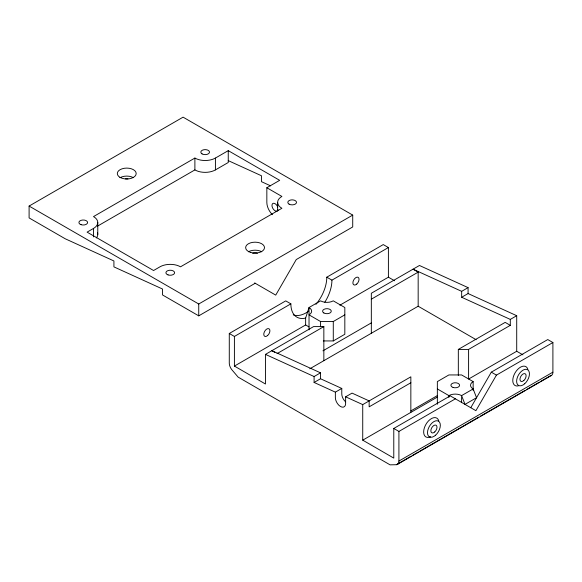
<?xml version="1.0" encoding="UTF-8"?>
<svg xmlns="http://www.w3.org/2000/svg" width="582" height="582" viewBox="0 0 582 582"><rect width="100%" height="100%" fill="white"/><g stroke="black" fill="none" stroke-linecap="round" stroke-linejoin="round"><path stroke-width="0.87" d="M305.63 318.07L305.441 318.128A29.035 16.762 -60 0 1 290.869 303.855L234.408 336.447L234.408 366.085L305.63 324.967L305.63 318.07L309.027 307.522L320.58 300.85A8.985 5.187 0 0 0 333.282 300.85L344.828 307.522L344.828 334.264L333.282 340.936L323.301 340.936M470.773 407.72L491.31 372.16L547.764 339.561L552.9 342.529L552.9 372.16A7.26 4.19 60 0 1 550.332 375.812L540.904 381.254M552.9 342.529L496.439 375.121L475.909 410.681L450.242 395.869L393.781 428.461L393.781 458.099L362.732 440.167L362.732 404.606L410.848 376.823L410.848 412.391M255.2 283.259L198.738 315.851L162.553 294.965L162.553 289.036L113.919 266.883L113.919 260.962L65.286 238.809L29.1 217.915L29.1 206.064L183.083 117.157L352.721 215.1L352.721 226.951L296.26 259.55L275.73 295.11L254.625 282.932M272.42 214.671A11.611 6.708 60 0 1 266.84 202.478L266.84 187.746L279.673 180.333L228.253 150.643L215.42 158.057A14.521 8.381 0 0 1 194.89 158.057L93.513 216.584A14.521 8.381 0 0 1 93.513 228.435L93.513 236.903M93.513 228.435L87.104 232.138L153.568 270.514L159.985 266.811A14.521 8.381 0 0 1 180.515 266.811L281.892 208.283A14.521 8.381 0 0 1 281.892 196.432L266.84 187.746M97.449 226.165L194.89 169.908A14.521 8.381 0 0 0 215.42 169.908L228.253 162.502L228.253 150.643M29.1 206.064L198.738 304L352.721 215.1M411.278 456.092L396.349 464.712L390.064 464.843L238.133 377.121L231.847 369.737A7.26 4.19 60 0 1 229.279 363.124L229.279 333.486L285.74 300.887L290.869 303.855M315.946 304.357A29.035 16.762 -60 0 0 326.8 277.185L383.262 244.585L388.398 247.546L388.398 277.185L339.873 305.194M324.814 302.211A29.035 16.762 -60 0 0 331.936 280.146L388.398 247.546M234.408 366.085L265.465 384.011L265.465 354.38L313.582 326.597L323.847 326.597L323.847 360.68M277.01 353.638L323.847 326.597M371.331 299.184L418.167 272.143L418.167 306.227L309.799 368.792M309.027 329.856L309.027 307.522A8.985 5.187 0 0 1 309.027 314.855L320.58 321.526L333.282 321.526L344.828 314.855M322.945 350.822L371.331 322.894M314.098 376.532L320.515 372.829L320.515 378.751L314.098 382.454L314.098 376.532L265.465 354.38M461.664 291.335L468.081 287.632L468.081 293.554L461.664 297.257L461.664 291.335L413.031 269.182L418.167 272.143M314.098 382.454L335.363 392.144L341.78 388.441L341.78 393.912A7.26 4.19 60 0 0 345.584 401.827M335.363 392.144L335.363 397.615A7.26 4.19 60 0 0 340.499 406.505A7.26 4.19 60 0 0 345.628 403.537L345.628 396.822L352.045 393.112L369.148 400.903L369.148 406.833L410.848 382.752M458.325 375.426L458.325 349.418L505.169 322.377L510.298 325.338L510.298 319.409L516.714 315.706L516.714 351.266L468.597 379.049L468.597 349.418L510.298 325.338M410.848 410.907L437.315 395.629M362.732 440.167L437.38 397.07M393.781 428.461L398.917 431.429L455.379 398.83M437.351 404.272L437.351 381.603L448.897 374.939L461.599 374.939L473.151 381.603A8.985 5.187 0 0 0 473.151 388.936L461.599 395.607A8.985 5.187 0 0 0 448.897 395.607L437.351 388.936M396.349 464.712A7.26 4.19 60 0 0 398.917 461.06L552.9 372.16M412.849 455.189L418.349 452.01M419.92 451.108L478.841 417.083M480.412 416.181L525.197 390.326M526.768 389.416L539.332 382.163M397.411 464.385L551.394 375.485M458.325 349.418L468.597 349.418M228.253 160.625L261.485 175.764L261.485 181.686L270.579 185.833M468.081 287.632L419.447 265.479L371.331 293.263L371.331 333.268M468.081 293.554L516.714 315.706M461.664 297.257L510.298 319.409M320.515 372.829L271.881 350.677L274.813 352.365M320.515 378.751L341.78 388.441M345.628 396.822L362.732 404.606M388.398 277.185L394.603 280.771M516.714 351.266L522.927 354.853M418.167 306.227L476.163 339.713M326.8 277.185L331.936 280.146M491.31 372.16L496.439 375.121M305.63 324.967L309.027 326.931M229.279 333.486L234.408 336.447M473.151 388.936L476.549 397.717L465.003 404.388L461.599 395.607L461.599 402.664M473.151 381.603L473.151 390.427M448.897 395.607L448.897 397.375M398.917 431.429L398.917 461.06M333.282 321.526L333.282 340.936M320.58 321.526L320.58 326.815M277.636 202.354L277.636 210.822M215.42 158.057L215.42 169.908M198.738 304L198.738 315.851M194.89 158.057L194.89 169.908M97.769 222.506L97.769 234.364M97.55 232.902A14.521 8.381 0 0 1 96.408 237.907M125.53 178.907A4.721 2.721 0 0 1 127.975 178.907M252.712 253.265A4.721 2.721 0 0 1 257.433 253.265M120.081 177.685A9.436 5.449 0 0 1 133.424 177.685M248.398 251.773A9.436 5.449 0 0 1 261.74 251.773M278.029 209.855A4.358 2.517 60 0 1 273.511 209.404A4.358 2.517 60 0 1 272.878 203.445A4.358 2.517 60 0 1 277.723 206.981M518.475 385.808A10.891 6.286 -60 0 1 515.026 372.924A10.891 6.286 -60 0 1 527.903 369.475M430.68 436.762A10.891 6.286 -60 0 1 423.652 432.222A10.891 6.286 -60 0 1 430.236 419.367A10.891 6.286 -60 0 1 438.784 420.924M308.285 311.465A29.035 16.762 -60 0 1 293.248 314.884M81.073 224.688A4.358 2.517 0 0 0 87.606 222.506A4.358 2.517 0 0 0 81.073 220.331A4.358 2.517 0 0 0 81.073 224.688M289.072 204.137A4.358 2.517 0 0 0 296.362 203.009A4.358 2.517 0 0 0 291.029 199.932A4.358 2.517 0 0 0 289.072 204.137M120.081 177.394A9.436 5.449 0 0 0 135.868 174.949A9.436 5.449 0 0 0 124.308 168.278A9.436 5.449 0 0 0 120.081 177.394M250.355 252.341A9.436 5.449 0 0 0 264.504 247.626A9.436 5.449 0 0 0 250.355 242.905A9.436 5.449 0 0 0 250.355 252.341M168.074 274.915A4.358 2.517 0 0 0 174.607 272.74A4.358 2.517 0 0 0 168.074 270.557A4.358 2.517 0 0 0 168.074 274.915M202.078 153.903A4.358 2.517 0 0 0 209.36 152.782A4.358 2.517 0 0 0 204.027 149.698A4.358 2.517 0 0 0 202.078 153.903M524.695 383.749A9.072 5.238 -60 0 0 527.568 369.694A9.072 5.238 -60 0 0 516.838 379.209A9.072 5.238 -60 0 0 524.695 383.749M434.718 431.975A4.358 2.517 -60 0 0 436.093 425.231A4.358 2.517 -60 0 0 430.942 429.8A4.358 2.517 -60 0 0 434.718 431.975M435.576 435.198A9.072 5.238 -60 0 0 438.457 421.142A9.072 5.238 -60 0 0 427.719 430.658A9.072 5.238 -60 0 0 435.576 435.198M356.759 284.067A4.358 2.517 -60 0 0 358.141 277.316A4.358 2.517 -60 0 0 352.99 281.884A4.358 2.517 -60 0 0 356.759 284.067M267.64 335.516A4.358 2.517 -60 0 0 269.022 328.772A4.358 2.517 -60 0 0 263.872 333.341A4.358 2.517 -60 0 0 267.64 335.516M523.829 380.526A4.358 2.517 -60 0 0 525.211 373.775A4.358 2.517 -60 0 0 520.061 378.344A4.358 2.517 -60 0 0 523.829 380.526M323.847 312.963A4.358 2.517 0 0 0 331.136 311.836A4.358 2.517 0 0 0 325.804 308.758A4.358 2.517 0 0 0 323.847 312.963M453.072 387.452A4.358 2.517 0 0 0 459.605 385.269A4.358 2.517 0 0 0 453.072 383.094A4.358 2.517 0 0 0 453.072 387.452"/></g></svg>
